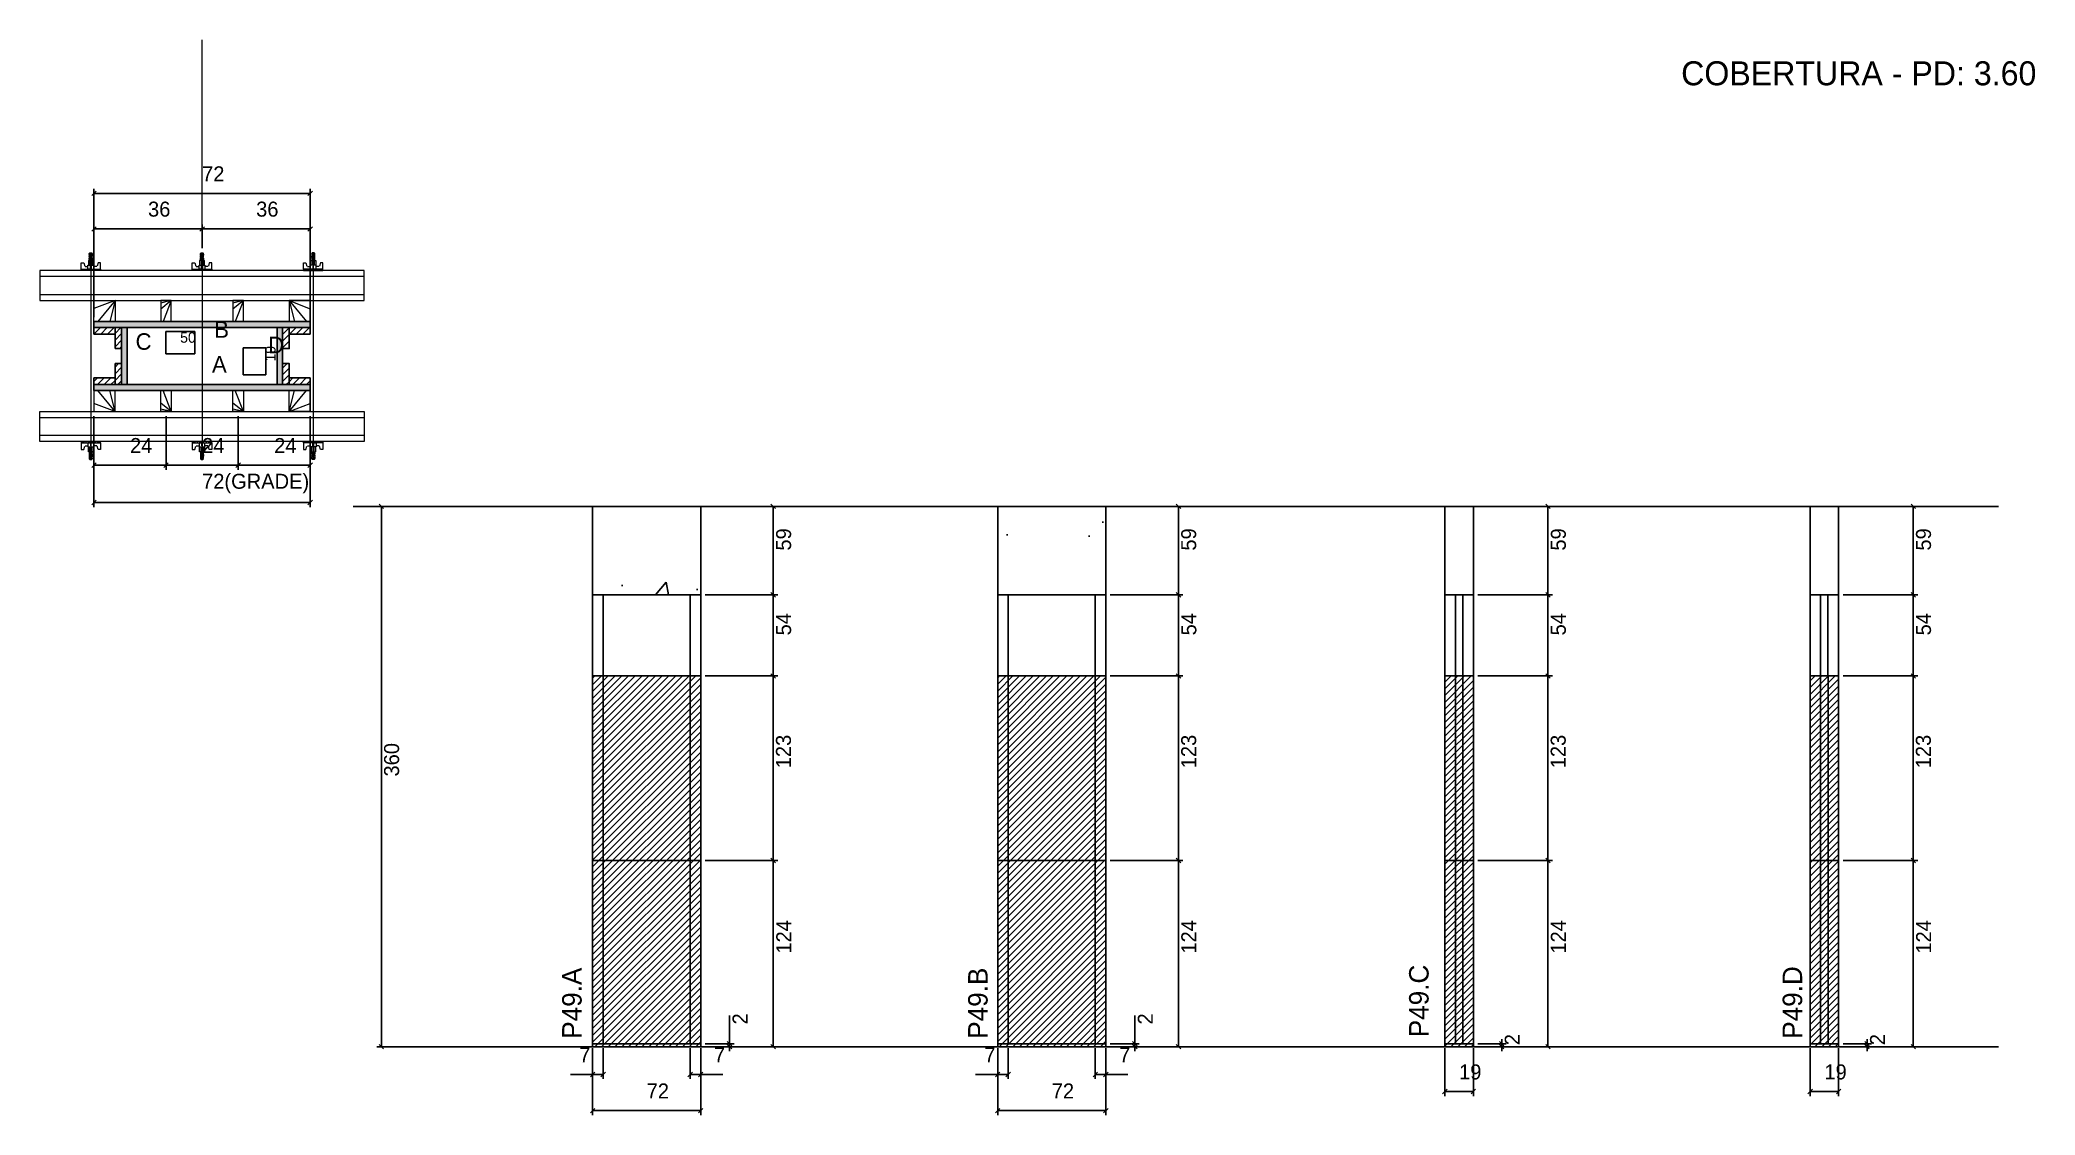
# Model space of a CAD drawing. Header units: metres. Extents: x 4474 to 5803, y 4308 to 5025.
import ezdxf

# ---------------------------------------------------------------- set-up
doc = ezdxf.new("R2010")
doc.units = ezdxf.units.M
for name, color, linetype in [('CHAPA', 7, 'Continuous'), ('COTA', 7, 'Continuous'), ('Hachura', 7, 'Continuous'), ('Madeira', 7, 'Continuous'), ('NIVEL 2° PAV.', 7, 'Continuous'), ('NOMENCLATURA', 7, 'Continuous'), ('Nível', 7, 'Continuous'), ('Painéis', 7, 'Continuous'), ('Perfil Metálico', 7, 'Continuous'), ('SARR_2.2x7', 7, 'Continuous'), ('SARRAFO', 7, 'Continuous'), ('Texto Seção', 7, 'Continuous'), ('TEXTO_GERAL', 7, 'Continuous')]:
    doc.layers.add(name, color=color, linetype=linetype)

msp = doc.modelspace()

# ---------------------------------------------------------------- hatches: boundary and pattern name
at = {"layer": 'COTA'}
h = msp.add_hatch(dxfattribs=at)
h.set_pattern_fill('AR-CONC')
h.paths.add_polyline_path([(4913.8, 4654.8), (4913.8, 4713.8), (4841.8, 4713.8), (4841.8, 4654.8), (4913.8, 4654.8)])
h = msp.add_hatch(dxfattribs=at)
h.set_pattern_fill('AR-CONC')
h.paths.add_polyline_path([(5183.6, 4654.8), (5183.6, 4713.8), (5111.6, 4713.8), (5111.6, 4654.8), (5183.6, 4654.8)])
h = msp.add_hatch(dxfattribs=at)
h.set_pattern_fill('AR-CONC')
h.paths.add_polyline_path([(5428.4, 4654.8), (5428.4, 4713.8), (5409.4, 4713.8), (5409.4, 4654.8), (5428.4, 4654.8), (5428.4, 4654.8)])
h = msp.add_hatch(dxfattribs=at)
h.set_pattern_fill('AR-CONC')
h.paths.add_polyline_path([(5671.7, 4654.8), (5671.7, 4713.8), (5652.7, 4713.8), (5652.7, 4654.8), (5671.7, 4654.8), (5671.7, 4654.8)])
at = {"layer": 'Hachura'}
h = msp.add_hatch(color=7, dxfattribs=at)
h.dxf.hatch_style = 1
h.paths.add_polyline_path([(4509.7, 4832.9), (4509.7, 4836.9), (4653.7, 4836.9), (4653.7, 4832.9), (4509.7, 4832.9)])
h = msp.add_hatch(color=7, dxfattribs=at)
h.dxf.hatch_style = 1
h.paths.add_polyline_path([(4509.7, 4832.9), (4509.7, 4836.9), (4653.7, 4836.9), (4653.7, 4832.9), (4509.7, 4832.9)])
h = msp.add_hatch(dxfattribs=at)
h.set_pattern_fill('ANSI31')
h.paths.add_polyline_path([(4523.7, 4832.9), (4523.7, 4828.5), (4509.7, 4828.5), (4509.7, 4832.9), (4523.7, 4832.9)])
h = msp.add_hatch(dxfattribs=at)
h.set_pattern_fill('ANSI31')
h.paths.add_polyline_path([(4528.1, 4832.9), (4523.7, 4832.9), (4523.7, 4818.9), (4528.1, 4818.9), (4528.1, 4832.9)])
h = msp.add_hatch(color=7, dxfattribs=at)
h.dxf.hatch_style = 1
h.paths.add_polyline_path([(4531.7, 4832.9), (4528.1, 4832.9), (4528.1, 4794.9), (4531.7, 4794.9), (4531.7, 4832.9)])
h = msp.add_hatch(color=7, dxfattribs=at)
h.dxf.hatch_style = 1
h.paths.add_polyline_path([(4531.7, 4832.9), (4528.1, 4832.9), (4528.1, 4794.9), (4531.7, 4794.9), (4531.7, 4832.9)])
h = msp.add_hatch(color=7, dxfattribs=at)
h.dxf.hatch_style = 1
h.paths.add_polyline_path([(4635.3, 4832.9), (4631.7, 4832.9), (4631.7, 4794.9), (4635.3, 4794.9), (4635.3, 4832.9)])
h = msp.add_hatch(color=7, dxfattribs=at)
h.dxf.hatch_style = 1
h.paths.add_polyline_path([(4635.3, 4832.9), (4631.7, 4832.9), (4631.7, 4794.9), (4635.3, 4794.9), (4635.3, 4832.9)])
h = msp.add_hatch(dxfattribs=at)
h.set_pattern_fill('ANSI31')
h.paths.add_polyline_path([(4639.7, 4832.9), (4635.3, 4832.9), (4635.3, 4818.9), (4639.7, 4818.9), (4639.7, 4832.9)])
h = msp.add_hatch(dxfattribs=at)
h.set_pattern_fill('ANSI31')
h.paths.add_polyline_path([(4639.7, 4832.9), (4639.7, 4828.5), (4653.7, 4828.5), (4653.7, 4832.9), (4639.7, 4832.9)])
h = msp.add_hatch(dxfattribs=at)
h.set_pattern_fill('ANSI31')
h.paths.add_polyline_path([(4523.7, 4794.9), (4523.7, 4799.3), (4509.7, 4799.3), (4509.7, 4794.9), (4523.7, 4794.9)])
h = msp.add_hatch(dxfattribs=at)
h.set_pattern_fill('ANSI31')
h.paths.add_polyline_path([(4528.1, 4794.9), (4523.7, 4794.9), (4523.7, 4808.9), (4528.1, 4808.9), (4528.1, 4794.9)])
h = msp.add_hatch(dxfattribs=at)
h.set_pattern_fill('ANSI31')
h.paths.add_polyline_path([(4639.7, 4794.9), (4635.3, 4794.9), (4635.3, 4808.9), (4639.7, 4808.9), (4639.7, 4794.9)])
h = msp.add_hatch(dxfattribs=at)
h.set_pattern_fill('ANSI31')
h.paths.add_polyline_path([(4639.7, 4794.9), (4639.7, 4799.3), (4653.7, 4799.3), (4653.7, 4794.9), (4639.7, 4794.9)])
h = msp.add_hatch(color=7, dxfattribs=at)
h.dxf.hatch_style = 1
h.paths.add_polyline_path([(4509.7, 4794.9), (4509.7, 4790.9), (4653.7, 4790.9), (4653.7, 4794.9), (4509.7, 4794.9)])
h = msp.add_hatch(color=7, dxfattribs=at)
h.dxf.hatch_style = 1
h.paths.add_polyline_path([(4509.7, 4794.9), (4509.7, 4790.9), (4653.7, 4790.9), (4653.7, 4794.9), (4509.7, 4794.9)])
h = msp.add_hatch(dxfattribs=at)
h.set_pattern_fill('ANSI31')
h.paths.add_polyline_path([(4913.8, 4600.8), (4841.8, 4600.8), (4841.8, 4353.8), (4913.8, 4353.8), (4913.8, 4600.8)])
h = msp.add_hatch(dxfattribs=at)
h.set_pattern_fill('ANSI31')
h.paths.add_polyline_path([(5183.6, 4600.8), (5111.6, 4600.8), (5111.6, 4353.8), (5183.6, 4353.8), (5183.6, 4600.8)])
h = msp.add_hatch(dxfattribs=at)
h.set_pattern_fill('ANSI31')
h.paths.add_polyline_path([(5428.4, 4600.8), (5409.4, 4600.8), (5409.4, 4353.8), (5428.4, 4353.8), (5428.4, 4600.8)])
h = msp.add_hatch(dxfattribs=at)
h.set_pattern_fill('ANSI31')
h.paths.add_polyline_path([(5671.7, 4600.8), (5652.7, 4600.8), (5652.7, 4353.8), (5671.7, 4353.8), (5671.7, 4600.8)])

# ---------------------------------------------------------------- linework, layer by layer
at = {"layer": 'CHAPA', "color": 1, "lineweight": 25}
for points in [[(4509.7, 4832.9), (4509.7, 4836.9), (4653.7, 4836.9), (4653.7, 4832.9)], [(4509.7, 4832.9), (4509.7, 4836.9), (4653.7, 4836.9), (4653.7, 4832.9)], [(4531.7, 4832.9), (4528.1, 4832.9), (4528.1, 4794.9), (4531.7, 4794.9)], [(4531.7, 4832.9), (4528.1, 4832.9), (4528.1, 4794.9), (4531.7, 4794.9)], [(4635.3, 4832.9), (4631.7, 4832.9), (4631.7, 4794.9), (4635.3, 4794.9)], [(4635.3, 4832.9), (4631.7, 4832.9), (4631.7, 4794.9), (4635.3, 4794.9)], [(4509.7, 4794.9), (4509.7, 4790.9), (4653.7, 4790.9), (4653.7, 4794.9)], [(4509.7, 4794.9), (4509.7, 4790.9), (4653.7, 4790.9), (4653.7, 4794.9)]]:
    msp.add_lwpolyline(points, close=True, dxfattribs=at)
at = {"layer": 'COTA', "color": 0, "lineweight": 25}
for p, q in [((4511.2, 4923.8), (4508.2, 4920.8)), ((4652.2, 4920.8), (4655.2, 4923.8)), ((4511.2, 4900.1), (4508.2, 4897.1)), ((4583.2, 4900.1), (4580.2, 4897.1)), ((4580.2, 4897.1), (4583.2, 4900.1)), ((4652.2, 4897.1), (4655.2, 4900.1)), ((4511.2, 4742.7), (4508.2, 4739.7)), ((4556.2, 4739.7), (4559.2, 4742.7)), ((4559.2, 4742.7), (4556.2, 4739.7)), ((4604.2, 4739.7), (4607.2, 4742.7)), ((4607.2, 4742.7), (4604.2, 4739.7)), ((4652.2, 4739.7), (4655.2, 4742.7)), ((4511.2, 4717.8), (4508.2, 4714.8)), ((4652.2, 4714.8), (4655.2, 4717.8)), ((4963.6, 4712.3), (4960.6, 4715.3)), ((5233.5, 4712.3), (5230.5, 4715.3)), ((5479.6, 4712.3), (5476.6, 4715.3)), ((5722.9, 4712.3), (5719.9, 4715.3)), ((4960.6, 4656.3), (4963.6, 4653.3)), ((4963.6, 4653.3), (4960.6, 4656.3)), ((5230.5, 4656.3), (5233.5, 4653.3)), ((5233.5, 4653.3), (5230.5, 4656.3)), ((5476.6, 4656.3), (5479.6, 4653.3)), ((5719.9, 4656.3), (5722.9, 4653.3)), ((4963.6, 4599.3), (4960.6, 4602.3)), ((4960.6, 4602.3), (4963.6, 4599.3)), ((5233.5, 4599.3), (5230.5, 4602.3)), ((5230.5, 4602.3), (5233.5, 4599.3)), ((5479.6, 4599.3), (5476.6, 4602.3)), ((5722.9, 4599.3), (5719.9, 4602.3)), ((4963.6, 4476.3), (4960.6, 4479.3)), ((4960.6, 4479.3), (4963.6, 4476.3)), ((5233.5, 4476.3), (5230.5, 4479.3)), ((5230.5, 4479.3), (5233.5, 4476.3)), ((5479.6, 4476.3), (5476.6, 4479.3)), ((5476.6, 4479.3), (5479.6, 4476.3)), ((5722.9, 4476.3), (5719.9, 4479.3)), ((5719.9, 4479.3), (5722.9, 4476.3)), ((4931.5, 4357.3), (4934.5, 4354.3)), ((4934.5, 4352.3), (4931.5, 4355.3)), ((4960.6, 4355.3), (4963.6, 4352.3)), ((5201.4, 4357.3), (5204.4, 4354.3)), ((5204.4, 4352.3), (5201.4, 4355.3)), ((5230.5, 4355.3), (5233.5, 4352.3)), ((5445.8, 4357.3), (5448.8, 4354.3)), ((5448.8, 4352.3), (5445.8, 4355.3)), ((5476.6, 4355.3), (5479.6, 4352.3)), ((5689.1, 4357.3), (5692.1, 4354.3)), ((5692.1, 4352.3), (5689.1, 4355.3)), ((5719.9, 4355.3), (5722.9, 4352.3)), ((4843.3, 4336.8), (4840.3, 4333.8)), ((4847.3, 4333.8), (4850.3, 4336.8)), ((4908.3, 4336.8), (4905.3, 4333.8)), ((4912.3, 4333.8), (4915.3, 4336.8)), ((5113.1, 4336.8), (5110.1, 4333.8)), ((5117.1, 4333.8), (5120.1, 4336.8)), ((5178.1, 4336.8), (5175.1, 4333.8)), ((5182.1, 4333.8), (5185.1, 4336.8)), ((5410.9, 4325.4), (5407.9, 4322.4)), ((5426.9, 4322.4), (5429.9, 4325.4)), ((5654.2, 4325.4), (5651.2, 4322.4)), ((5670.2, 4322.4), (5673.2, 4325.4)), ((4843.3, 4312.7), (4840.3, 4309.7)), ((4912.3, 4309.7), (4915.3, 4312.7)), ((5113.1, 4312.7), (5110.1, 4309.7)), ((5182.1, 4309.7), (5185.1, 4312.7))]:
    msp.add_line(p, q, dxfattribs=at)
at = {"layer": 'COTA', "color": 241, "lineweight": 25}
for p, q in [((4509.7, 4839.9), (4509.7, 4925.3)), ((4653.7, 4922.3), (4509.7, 4922.3)), ((4653.7, 4839.9), (4653.7, 4925.3)), ((4509.7, 4873.9), (4509.7, 4901.6)), ((4509.7, 4898.6), (4581.7, 4898.6)), ((4581.7, 4885.7), (4581.7, 4901.6)), ((4581.7, 4885.7), (4581.7, 4901.6)), ((4653.7, 4898.6), (4581.7, 4898.6)), ((4653.7, 4873.9), (4653.7, 4901.6)), ((4509.7, 4773.9), (4509.7, 4713.3)), ((4509.7, 4773.9), (4509.7, 4738.2)), ((4557.7, 4773.9), (4557.7, 4738.2)), ((4557.7, 4773.9), (4557.7, 4738.2)), ((4605.7, 4773.9), (4605.7, 4738.2)), ((4605.7, 4773.9), (4605.7, 4738.2)), ((4653.7, 4773.9), (4653.7, 4713.3)), ((4653.7, 4773.9), (4653.7, 4738.2)), ((4509.7, 4741.2), (4557.7, 4741.2)), ((4557.7, 4741.2), (4605.7, 4741.2)), ((4605.7, 4741.2), (4653.7, 4741.2)), ((4653.7, 4716.3), (4509.7, 4716.3)), ((4841.8, 4654.8), (4841.8, 4713.8)), ((4913.8, 4713.8), (4841.8, 4713.8)), ((4913.8, 4654.8), (4913.8, 4713.8)), ((5183.6, 4713.8), (5111.6, 4713.8)), ((5111.6, 4654.8), (5111.6, 4713.8)), ((5183.6, 4654.8), (5183.6, 4713.8))]:
    msp.add_line(p, q, dxfattribs=at)
at = {"layer": 'COTA', "color": 180, "lineweight": 25}
for p, q in [((4576.8, 4830.3), (4557.5, 4830.3)), ((4557.5, 4830.3), (4557.5, 4815.3)), ((4576.8, 4815.3), (4576.8, 4830.3)), ((4557.5, 4815.3), (4576.8, 4815.3)), ((4624.1, 4819.3), (4609.1, 4819.3)), ((4609.1, 4819.3), (4609.1, 4801.3)), ((4624.1, 4801.3), (4624.1, 4819.3)), ((4609.1, 4801.3), (4624.1, 4801.3))]:
    msp.add_line(p, q, dxfattribs=at)
at = {"layer": 'COTA', "color": 4, "lineweight": 25}
for p, q in [((4916.8, 4713.8), (4965.1, 4713.8)), ((4962.1, 4654.8), (4962.1, 4713.8)), ((5186.6, 4713.8), (5235, 4713.8)), ((5232, 4654.8), (5232, 4713.8)), ((5431.4, 4713.8), (5481.1, 4713.8)), ((5478.1, 4654.8), (5478.1, 4713.8)), ((5674.7, 4713.8), (5724.4, 4713.8)), ((5721.4, 4654.8), (5721.4, 4713.8)), ((4916.8, 4654.8), (4965.1, 4654.8)), ((4916.8, 4654.8), (4965.1, 4654.8)), ((4962.1, 4600.8), (4962.1, 4654.8)), ((5186.6, 4654.8), (5235, 4654.8)), ((5186.6, 4654.8), (5235, 4654.8)), ((5232, 4600.8), (5232, 4654.8)), ((5431.4, 4654.8), (5481.1, 4654.8)), ((5674.7, 4654.8), (5724.4, 4654.8)), ((4916.8, 4600.8), (4965.1, 4600.8)), ((4916.8, 4600.8), (4965.1, 4600.8)), ((4962.1, 4477.8), (4962.1, 4600.8)), ((5186.6, 4600.8), (5235, 4600.8)), ((5186.6, 4600.8), (5235, 4600.8)), ((5232, 4477.8), (5232, 4600.8)), ((5431.4, 4600.8), (5481.1, 4600.8)), ((5478.1, 4477.8), (5478.1, 4600.8)), ((5674.7, 4600.8), (5724.4, 4600.8)), ((5721.4, 4477.8), (5721.4, 4600.8)), ((4916.8, 4477.8), (4965.1, 4477.8)), ((4954.6, 4477.8), (4965.1, 4477.8)), ((4962.1, 4353.8), (4962.1, 4477.8)), ((5186.6, 4477.8), (5235, 4477.8)), ((5224.5, 4477.8), (5235, 4477.8)), ((5232, 4353.8), (5232, 4477.8)), ((5431.4, 4477.8), (5481.1, 4477.8)), ((5431.4, 4477.8), (5481.1, 4477.8)), ((5478.1, 4353.8), (5478.1, 4477.8)), ((5674.7, 4477.8), (5724.4, 4477.8)), ((5674.7, 4477.8), (5724.4, 4477.8)), ((5721.4, 4353.8), (5721.4, 4477.8)), ((4933, 4355.8), (4933, 4374.6)), ((5202.9, 4355.8), (5202.9, 4374.6)), ((5447.3, 4355.8), (5447.3, 4358.8)), ((5690.6, 4355.8), (5690.6, 4358.8)), ((4841.8, 4352.8), (4841.8, 4308.2)), ((4841.8, 4350.8), (4841.8, 4332.3)), ((4848.8, 4352.8), (4848.8, 4332.3)), ((4906.8, 4352.8), (4906.8, 4332.3)), ((4913.8, 4352.8), (4913.8, 4308.2)), ((4913.8, 4350.8), (4913.8, 4332.3)), ((4916.8, 4355.8), (4936, 4355.8)), ((4916.8, 4353.8), (4936, 4353.8)), ((4916.8, 4353.8), (4965.1, 4353.8)), ((4933, 4353.8), (4933, 4355.8)), ((4933, 4353.8), (4933, 4350.8)), ((5111.6, 4352.8), (5111.6, 4308.2)), ((5111.6, 4350.8), (5111.6, 4332.3)), ((5118.6, 4352.8), (5118.6, 4332.3)), ((5176.6, 4352.8), (5176.6, 4332.3)), ((5183.6, 4352.8), (5183.6, 4308.2)), ((5183.6, 4350.8), (5183.6, 4332.3)), ((5186.6, 4355.8), (5205.9, 4355.8)), ((5186.6, 4353.8), (5205.9, 4353.8)), ((5186.6, 4353.8), (5235, 4353.8)), ((5202.9, 4353.8), (5202.9, 4355.8)), ((5202.9, 4353.8), (5202.9, 4350.8)), ((5409.4, 4352.8), (5409.4, 4320.9)), ((5428.4, 4352.8), (5428.4, 4320.9)), ((5431.4, 4355.8), (5450.3, 4355.8)), ((5431.4, 4353.8), (5450.3, 4353.8)), ((5431.4, 4353.8), (5481.1, 4353.8)), ((5447.3, 4353.8), (5447.3, 4355.8)), ((5447.3, 4353.8), (5447.3, 4350.8)), ((5652.7, 4352.8), (5652.7, 4320.9)), ((5671.7, 4352.8), (5671.7, 4320.9)), ((5674.7, 4355.8), (5693.6, 4355.8)), ((5674.7, 4353.8), (5693.6, 4353.8)), ((5674.7, 4353.8), (5724.4, 4353.8)), ((5690.6, 4353.8), (5690.6, 4355.8)), ((5690.6, 4353.8), (5690.6, 4350.8)), ((4841.8, 4335.3), (4827.1, 4335.3)), ((4848.8, 4335.3), (4841.8, 4335.3)), ((4906.8, 4335.3), (4913.8, 4335.3)), ((4913.8, 4335.3), (4928.5, 4335.3)), ((5111.6, 4335.3), (5096.9, 4335.3)), ((5118.6, 4335.3), (5111.6, 4335.3)), ((5176.6, 4335.3), (5183.6, 4335.3)), ((5183.6, 4335.3), (5198.3, 4335.3)), ((5409.4, 4323.9), (5428.4, 4323.9)), ((5652.7, 4323.9), (5671.7, 4323.9)), ((4913.8, 4311.2), (4841.8, 4311.2)), ((5183.6, 4311.2), (5111.6, 4311.2))]:
    msp.add_line(p, q, dxfattribs=at)
at = {"layer": 'COTA', "color": 241, "lineweight": 25}
for points in [[(5428.4, 4654.8), (5428.4, 4713.8), (5409.4, 4713.8), (5409.4, 4654.8)], [(5671.7, 4654.8), (5671.7, 4713.8), (5652.7, 4713.8), (5652.7, 4654.8)]]:
    msp.add_lwpolyline(points, dxfattribs=at)
at = {"layer": 'Hachura', "color": 0, "lineweight": 9}
for p, q in [((4509.4, 4877.6), (4506, 4877.6)), ((4506, 4877.6), (4506, 4874.4)), ((4509.4, 4877.5), (4506, 4877.5)), ((4508.7, 4880.6), (4506.5, 4881.7)), ((4508.7, 4879.5), (4506.5, 4880.5)), ((4508.7, 4878.3), (4506.5, 4879.4)), ((4507.8, 4877.6), (4506.5, 4878.2)), ((4506.6, 4882.3), (4507, 4882.7)), ((4506.6, 4882), (4506.6, 4882.3)), ((4508.6, 4882.3), (4506.6, 4882.3)), ((4506.6, 4882), (4508.6, 4881.1)), ((4506.6, 4882), (4508.6, 4881.1)), ((4506.6, 4881.9), (4508.7, 4880.8)), ((4506.6, 4880.9), (4506.6, 4881.5)), ((4508.6, 4880.5), (4506.6, 4881.5)), ((4506.6, 4880.9), (4508.6, 4879.9)), ((4506.6, 4880.8), (4508.7, 4879.7)), ((4506.6, 4879.7), (4506.6, 4880.3)), ((4508.6, 4879.4), (4506.6, 4880.3)), ((4506.6, 4880.1), (4506.6, 4880.3)), ((4506.6, 4879.7), (4508.6, 4878.7)), ((4506.6, 4879.6), (4508.7, 4878.5)), ((4506.6, 4878.5), (4506.6, 4879.2)), ((4508.6, 4878.2), (4506.6, 4879.2)), ((4506.6, 4878.5), (4508.6, 4877.6)), ((4507.6, 4877.6), (4506.6, 4878)), ((4506.6, 4877.6), (4506.6, 4878)), ((4507, 4882.7), (4508.3, 4882.7)), ((4507, 4877.6), (4507, 4874.4)), ((4508.6, 4881.7), (4507.3, 4882.3)), ((4508.7, 4881.8), (4507.6, 4882.3)), ((4508.1, 4882.3), (4508.7, 4882)), ((4508.6, 4882.3), (4508.3, 4882.7)), ((4508.3, 4882.3), (4508.6, 4882.2)), ((4508.6, 4881.7), (4508.6, 4881.1)), ((4508.6, 4879.9), (4508.6, 4880.5)), ((4508.6, 4879.2), (4508.6, 4879.4)), ((4508.6, 4879.2), (4508.6, 4878.7)), ((4508.6, 4878.2), (4508.6, 4877.6)), ((4508.6, 4877.6), (4508.6, 4874.4)), ((4509.4, 4874.4), (4509.4, 4877.6)), ((4583.4, 4877.6), (4580, 4877.6)), ((4580, 4877.6), (4580, 4874.4)), ((4583.4, 4877.5), (4580, 4877.5)), ((4582.7, 4880.6), (4580.5, 4881.7)), ((4582.7, 4879.5), (4580.5, 4880.5)), ((4582.7, 4878.3), (4580.5, 4879.4)), ((4581.8, 4877.6), (4580.5, 4878.2)), ((4580.6, 4882.3), (4581, 4882.7)), ((4580.6, 4882), (4580.6, 4882.3)), ((4582.6, 4882.3), (4580.6, 4882.3)), ((4580.6, 4882), (4582.6, 4881.1)), ((4580.6, 4882), (4582.6, 4881.1)), ((4580.6, 4881.9), (4582.7, 4880.8)), ((4580.6, 4880.9), (4580.6, 4881.5)), ((4582.6, 4880.5), (4580.6, 4881.5)), ((4580.6, 4880.9), (4582.6, 4879.9)), ((4580.6, 4880.8), (4582.7, 4879.7)), ((4580.6, 4879.7), (4580.6, 4880.3)), ((4582.6, 4879.4), (4580.6, 4880.3)), ((4580.6, 4880.1), (4580.6, 4880.3)), ((4580.6, 4879.7), (4582.6, 4878.7)), ((4580.6, 4879.6), (4582.7, 4878.5)), ((4580.6, 4878.5), (4580.6, 4879.2)), ((4582.6, 4878.2), (4580.6, 4879.2)), ((4580.6, 4878.5), (4582.6, 4877.6)), ((4581.6, 4877.6), (4580.6, 4878)), ((4580.6, 4877.6), (4580.6, 4878)), ((4581, 4882.7), (4582.3, 4882.7)), ((4581, 4877.6), (4581, 4874.4)), ((4582.6, 4881.7), (4581.3, 4882.3)), ((4582.7, 4881.8), (4581.6, 4882.3)), ((4582.1, 4882.3), (4582.7, 4882)), ((4582.6, 4882.3), (4582.3, 4882.7)), ((4582.3, 4882.3), (4582.6, 4882.2)), ((4582.6, 4881.7), (4582.6, 4881.1)), ((4582.6, 4879.9), (4582.6, 4880.5)), ((4582.6, 4879.2), (4582.6, 4879.4)), ((4582.6, 4879.2), (4582.6, 4878.7)), ((4582.6, 4878.2), (4582.6, 4877.6)), ((4582.6, 4877.6), (4582.6, 4874.4)), ((4583.4, 4874.4), (4583.4, 4877.6)), ((4654, 4877.6), (4657.4, 4877.6)), ((4654, 4874.4), (4654, 4877.6)), ((4654, 4877.5), (4657.4, 4877.5)), ((4655.3, 4882.3), (4654.6, 4882)), ((4656.8, 4881.9), (4654.6, 4880.8)), ((4656.8, 4880.8), (4654.6, 4879.7)), ((4656.8, 4879.6), (4654.6, 4878.5)), ((4654.7, 4881.8), (4655.8, 4882.3)), ((4654.7, 4880.6), (4656.8, 4881.7)), ((4654.7, 4879.5), (4656.8, 4880.5)), ((4654.7, 4878.3), (4656.8, 4879.4)), ((4654.8, 4882.3), (4655.1, 4882.7)), ((4655, 4882.3), (4654.8, 4882.2)), ((4654.8, 4881.7), (4656.1, 4882.3)), ((4654.8, 4882.3), (4656.7, 4882.3)), ((4656.7, 4882), (4654.8, 4881.1)), ((4656.7, 4882), (4654.8, 4881.1)), ((4654.8, 4881.7), (4654.8, 4881.1)), ((4654.8, 4880.5), (4656.7, 4881.5)), ((4656.7, 4880.9), (4654.8, 4879.9)), ((4654.8, 4879.9), (4654.8, 4880.5)), ((4654.8, 4879.4), (4656.7, 4880.3)), ((4656.7, 4879.7), (4654.8, 4878.7)), ((4654.8, 4879.2), (4654.8, 4879.4)), ((4654.8, 4879.2), (4654.8, 4878.7)), ((4654.8, 4878.2), (4656.7, 4879.2)), ((4656.7, 4878.5), (4654.8, 4877.6)), ((4654.8, 4878.2), (4654.8, 4877.6)), ((4654.8, 4877.6), (4654.8, 4874.4)), ((4656.4, 4882.7), (4655.1, 4882.7)), ((4655.6, 4877.6), (4656.8, 4878.2)), ((4655.8, 4877.6), (4656.7, 4878)), ((4656.3, 4877.6), (4656.3, 4874.4)), ((4656.7, 4882.3), (4656.4, 4882.7)), ((4656.7, 4882), (4656.7, 4882.3)), ((4656.7, 4880.9), (4656.7, 4881.5)), ((4656.7, 4879.7), (4656.7, 4880.3)), ((4656.7, 4880.1), (4656.7, 4880.3)), ((4656.7, 4878.5), (4656.7, 4879.2)), ((4656.7, 4877.6), (4656.7, 4878)), ((4657.4, 4877.6), (4657.4, 4874.4)), ((4501.2, 4870.9), (4501.2, 4876)), ((4501.2, 4876), (4502.9, 4876)), ((4501.2, 4871.8), (4514.1, 4871.8)), ((4501.2, 4871.8), (4506.4, 4871.8)), ((4514.1, 4870.9), (4501.2, 4870.9)), ((4501.4, 4871.8), (4501.4, 4870.9)), ((4501.6, 4871.8), (4501.6, 4870.9)), ((4501.9, 4871.8), (4501.9, 4870.9)), ((4502.4, 4871.8), (4502.4, 4870.9)), ((4502.9, 4876), (4503.5, 4873.8)), ((4503.2, 4871.8), (4503.2, 4870.9)), ((4503.8, 4873.6), (4505.7, 4873.6)), ((4504.6, 4871.8), (4504.6, 4870.9)), ((4513.2, 4870.9), (4505.4, 4870.9)), ((4505.7, 4874.4), (4509.6, 4874.4)), ((4505.7, 4871.8), (4505.7, 4874.4)), ((4507.7, 4871.8), (4505.7, 4871.8)), ((4506.4, 4871.8), (4507, 4871.8)), ((4506.7, 4871.5), (4506.7, 4871.7)), ((4506.7, 4871), (4506.7, 4871.5)), ((4507.4, 4871.8), (4507.4, 4873.8)), ((4507.7, 4871.8), (4507.7, 4870.9)), ((4507.9, 4873.8), (4507.9, 4871.8)), ((4508.7, 4871.6), (4508.7, 4871.2)), ((4509.6, 4874.4), (4509.4, 4874.4)), ((4509.6, 4874.4), (4509.4, 4874.4)), ((4509.6, 4874.4), (4509.6, 4871.8)), ((4511.6, 4873.6), (4509.6, 4873.6)), ((4510.7, 4871.8), (4510.7, 4870.9)), ((4512.5, 4876), (4511.9, 4873.8)), ((4512.1, 4871.8), (4512.1, 4870.9)), ((4514.1, 4876), (4512.5, 4876)), ((4513, 4871.8), (4513, 4870.9)), ((4513.4, 4871.8), (4513.4, 4870.9)), ((4513.8, 4871.8), (4513.8, 4870.9)), ((4514, 4871.8), (4514, 4870.9)), ((4514.1, 4871.8), (4514.1, 4876)), ((4514.1, 4871.8), (4514.1, 4870.9)), ((4575.2, 4870.9), (4575.2, 4876)), ((4575.2, 4876), (4576.9, 4876)), ((4575.2, 4871.8), (4588.1, 4871.8)), ((4575.2, 4871.8), (4580.4, 4871.8)), ((4588.1, 4870.9), (4575.2, 4870.9)), ((4575.4, 4871.8), (4575.4, 4870.9)), ((4575.6, 4871.8), (4575.6, 4870.9)), ((4575.9, 4871.8), (4575.9, 4870.9)), ((4576.4, 4871.8), (4576.4, 4870.9)), ((4576.9, 4876), (4577.5, 4873.8)), ((4577.2, 4871.8), (4577.2, 4870.9)), ((4577.8, 4873.6), (4579.7, 4873.6)), ((4578.6, 4871.8), (4578.6, 4870.9)), ((4587.2, 4870.9), (4579.4, 4870.9)), ((4579.7, 4874.4), (4583.6, 4874.4)), ((4579.7, 4871.8), (4579.7, 4874.4)), ((4581.7, 4871.8), (4579.7, 4871.8)), ((4580.4, 4871.8), (4581, 4871.8)), ((4580.7, 4871.5), (4580.7, 4871.7)), ((4580.7, 4871), (4580.7, 4871.5)), ((4581.4, 4871.8), (4581.4, 4873.8)), ((4581.7, 4871.8), (4581.7, 4870.9)), ((4581.9, 4873.8), (4581.9, 4871.8)), ((4582.7, 4871.6), (4582.7, 4871.2)), ((4583.6, 4874.4), (4583.4, 4874.4)), ((4583.6, 4874.4), (4583.4, 4874.4)), ((4583.6, 4874.4), (4583.6, 4871.8)), ((4585.6, 4873.6), (4583.6, 4873.6)), ((4584.7, 4871.8), (4584.7, 4870.9)), ((4586.5, 4876), (4585.9, 4873.8)), ((4586.1, 4871.8), (4586.1, 4870.9)), ((4588.1, 4876), (4586.5, 4876)), ((4587, 4871.8), (4587, 4870.9)), ((4587.4, 4871.8), (4587.4, 4870.9)), ((4587.8, 4871.8), (4587.8, 4870.9)), ((4588, 4871.8), (4588, 4870.9)), ((4588.1, 4871.8), (4588.1, 4876)), ((4588.1, 4871.8), (4588.1, 4870.9)), ((4649.2, 4871.8), (4649.2, 4876)), ((4649.2, 4876), (4650.9, 4876)), ((4662.1, 4871.8), (4649.2, 4871.8)), ((4649.2, 4871.8), (4649.2, 4870.9)), ((4649.2, 4870.9), (4662.1, 4870.9)), ((4649.4, 4871.8), (4649.4, 4870.9)), ((4649.6, 4871.8), (4649.6, 4870.9)), ((4649.9, 4871.8), (4649.9, 4870.9)), ((4650.2, 4870.9), (4658, 4870.9)), ((4650.4, 4871.8), (4650.4, 4870.9)), ((4650.9, 4876), (4651.5, 4873.8)), ((4651.2, 4871.8), (4651.2, 4870.9)), ((4651.8, 4873.6), (4653.8, 4873.6)), ((4652.7, 4871.8), (4652.7, 4870.9)), ((4657.6, 4874.4), (4653.7, 4874.4)), ((4653.7, 4874.4), (4653.7, 4871.8)), ((4653.7, 4874.4), (4654, 4874.4)), ((4653.7, 4874.4), (4654, 4874.4)), ((4654.7, 4871.6), (4654.7, 4871.2)), ((4655.5, 4873.8), (4655.5, 4871.8)), ((4655.7, 4871.8), (4657.6, 4871.8)), ((4655.7, 4871.8), (4655.7, 4870.9)), ((4656, 4871.8), (4656, 4873.8)), ((4657, 4871.8), (4656.3, 4871.8)), ((4656.6, 4871.5), (4656.6, 4871.7)), ((4656.6, 4871), (4656.6, 4871.5)), ((4662.1, 4871.8), (4657, 4871.8)), ((4657.6, 4871.8), (4657.6, 4874.4)), ((4659.6, 4873.6), (4657.6, 4873.6)), ((4658.7, 4871.8), (4658.7, 4870.9)), ((4660.5, 4876), (4659.9, 4873.8)), ((4660.1, 4871.8), (4660.1, 4870.9)), ((4662.1, 4876), (4660.5, 4876)), ((4661, 4871.8), (4661, 4870.9)), ((4661.4, 4871.8), (4661.4, 4870.9)), ((4661.8, 4871.8), (4661.8, 4870.9)), ((4662, 4871.8), (4662, 4870.9)), ((4662.1, 4870.9), (4662.1, 4876)), ((4514.1, 4756.9), (4501.2, 4756.9)), ((4501.2, 4756.9), (4501.2, 4751.7)), ((4501.2, 4756), (4514.1, 4756)), ((4501.2, 4756), (4506.4, 4756)), ((4501.2, 4751.7), (4502.9, 4751.7)), ((4501.4, 4755.9), (4501.4, 4756.9)), ((4501.6, 4755.9), (4501.6, 4756.9)), ((4501.9, 4755.9), (4501.9, 4756.9)), ((4502.4, 4755.9), (4502.4, 4756.9)), ((4502.9, 4751.7), (4503.5, 4753.9)), ((4503.2, 4755.9), (4503.2, 4756.9)), ((4503.8, 4754.2), (4505.7, 4754.2)), ((4504.6, 4755.9), (4504.6, 4756.9)), ((4513.2, 4756.9), (4505.4, 4756.9)), ((4507.7, 4756), (4505.7, 4756)), ((4505.7, 4756), (4505.7, 4753.4)), ((4505.7, 4753.4), (4509.6, 4753.4)), ((4506, 4750.2), (4506, 4753.4)), ((4509.4, 4750.2), (4506, 4750.2)), ((4509.4, 4750.2), (4506, 4750.2)), ((4506.4, 4756), (4507, 4756)), ((4507.8, 4750.2), (4506.5, 4749.5)), ((4508.7, 4749.4), (4506.5, 4748.4)), ((4508.7, 4748.3), (4506.5, 4747.2)), ((4508.7, 4747.1), (4506.5, 4746)), ((4506.6, 4749.2), (4508.6, 4750.2)), ((4507.6, 4750.2), (4506.6, 4749.7)), ((4506.6, 4750.2), (4506.6, 4749.7)), ((4508.6, 4749.5), (4506.6, 4748.5)), ((4506.6, 4749.2), (4506.6, 4748.5)), ((4506.6, 4748.1), (4508.7, 4749.2)), ((4506.6, 4748), (4508.6, 4749)), ((4508.6, 4748.4), (4506.6, 4747.4)), ((4506.6, 4748), (4506.6, 4747.4)), ((4506.6, 4747), (4508.7, 4748)), ((4506.6, 4746.9), (4508.6, 4747.8)), ((4506.6, 4747.6), (4506.6, 4747.4)), ((4508.6, 4747.2), (4506.6, 4746.2)), ((4506.6, 4746.9), (4506.6, 4746.2)), ((4506.6, 4745.8), (4508.7, 4746.9)), ((4506.6, 4745.7), (4508.6, 4746.7)), ((4506.6, 4745.7), (4508.6, 4746.7)), ((4506.6, 4745.7), (4506.6, 4745.4)), ((4506.6, 4745.4), (4507, 4745.1)), ((4508.6, 4745.4), (4506.6, 4745.4)), ((4506.7, 4756.7), (4506.7, 4756.3)), ((4506.7, 4756.3), (4506.7, 4756.1)), ((4507, 4750.2), (4507, 4753.4)), ((4507, 4745.1), (4508.3, 4745.1)), ((4508.6, 4746), (4507.3, 4745.4)), ((4507.4, 4756), (4507.4, 4754)), ((4508.7, 4746), (4507.6, 4745.4)), ((4507.7, 4756), (4507.7, 4756.9)), ((4507.9, 4754), (4507.9, 4756)), ((4508.1, 4745.4), (4508.7, 4745.7)), ((4508.3, 4745.4), (4508.6, 4745.5)), ((4508.6, 4745.4), (4508.3, 4745.1)), ((4508.6, 4750.2), (4508.6, 4753.4)), ((4508.6, 4749.5), (4508.6, 4750.2)), ((4508.6, 4748.6), (4508.6, 4749)), ((4508.6, 4748.6), (4508.6, 4748.4)), ((4508.6, 4747.8), (4508.6, 4747.2)), ((4508.6, 4746), (4508.6, 4746.7)), ((4508.7, 4756.1), (4508.7, 4756.5)), ((4509.4, 4753.4), (4509.4, 4750.2)), ((4509.6, 4753.4), (4509.4, 4753.4)), ((4509.6, 4753.4), (4509.4, 4753.4)), ((4509.6, 4753.4), (4509.6, 4756)), ((4511.6, 4754.2), (4509.6, 4754.2)), ((4510.7, 4755.9), (4510.7, 4756.9)), ((4512.5, 4751.7), (4511.9, 4753.9)), ((4512.1, 4755.9), (4512.1, 4756.9)), ((4514.1, 4751.7), (4512.5, 4751.7)), ((4513, 4755.9), (4513, 4756.9)), ((4513.4, 4755.9), (4513.4, 4756.9)), ((4513.8, 4755.9), (4513.8, 4756.9)), ((4514, 4755.9), (4514, 4756.9)), ((4514.1, 4756), (4514.1, 4756.9)), ((4514.1, 4756), (4514.1, 4751.7)), ((4588.1, 4756.9), (4575.2, 4756.9)), ((4575.2, 4756.9), (4575.2, 4751.7)), ((4575.2, 4756), (4588.1, 4756)), ((4575.2, 4756), (4580.4, 4756)), ((4575.2, 4751.7), (4576.9, 4751.7)), ((4575.4, 4755.9), (4575.4, 4756.9)), ((4575.6, 4755.9), (4575.6, 4756.9)), ((4575.9, 4755.9), (4575.9, 4756.9)), ((4576.4, 4755.9), (4576.4, 4756.9)), ((4576.9, 4751.7), (4577.5, 4753.9)), ((4577.2, 4755.9), (4577.2, 4756.9)), ((4577.8, 4754.2), (4579.7, 4754.2)), ((4578.6, 4755.9), (4578.6, 4756.9)), ((4587.2, 4756.9), (4579.4, 4756.9)), ((4581.7, 4756), (4579.7, 4756)), ((4579.7, 4756), (4579.7, 4753.4)), ((4579.7, 4753.4), (4583.6, 4753.4)), ((4580, 4750.2), (4580, 4753.4)), ((4583.4, 4750.2), (4580, 4750.2)), ((4583.4, 4750.2), (4580, 4750.2)), ((4580.4, 4756), (4581, 4756)), ((4581.8, 4750.2), (4580.5, 4749.5)), ((4582.7, 4749.4), (4580.5, 4748.4)), ((4582.7, 4748.3), (4580.5, 4747.2)), ((4582.7, 4747.1), (4580.5, 4746)), ((4580.6, 4749.2), (4582.6, 4750.2)), ((4581.6, 4750.2), (4580.6, 4749.7)), ((4580.6, 4750.2), (4580.6, 4749.7)), ((4582.6, 4749.5), (4580.6, 4748.5)), ((4580.6, 4749.2), (4580.6, 4748.5)), ((4580.6, 4748.1), (4582.7, 4749.2)), ((4580.6, 4748), (4582.6, 4749)), ((4582.6, 4748.4), (4580.6, 4747.4)), ((4580.6, 4748), (4580.6, 4747.4)), ((4580.6, 4747), (4582.7, 4748)), ((4580.6, 4746.9), (4582.6, 4747.8)), ((4580.6, 4747.6), (4580.6, 4747.4)), ((4582.6, 4747.2), (4580.6, 4746.2)), ((4580.6, 4746.9), (4580.6, 4746.2)), ((4580.6, 4745.8), (4582.7, 4746.9)), ((4580.6, 4745.7), (4582.6, 4746.7)), ((4580.6, 4745.7), (4582.6, 4746.7)), ((4580.6, 4745.7), (4580.6, 4745.4)), ((4580.6, 4745.4), (4581, 4745.1)), ((4582.6, 4745.4), (4580.6, 4745.4)), ((4580.7, 4756.7), (4580.7, 4756.3)), ((4580.7, 4756.3), (4580.7, 4756.1)), ((4581, 4750.2), (4581, 4753.4)), ((4581, 4745.1), (4582.3, 4745.1)), ((4582.6, 4746), (4581.3, 4745.4)), ((4581.4, 4756), (4581.4, 4754)), ((4582.7, 4746), (4581.6, 4745.4)), ((4581.7, 4756), (4581.7, 4756.9)), ((4581.9, 4754), (4581.9, 4756)), ((4582.1, 4745.4), (4582.7, 4745.7)), ((4582.3, 4745.4), (4582.6, 4745.5)), ((4582.6, 4745.4), (4582.3, 4745.1)), ((4582.6, 4750.2), (4582.6, 4753.4)), ((4582.6, 4749.5), (4582.6, 4750.2)), ((4582.6, 4748.6), (4582.6, 4749)), ((4582.6, 4748.6), (4582.6, 4748.4)), ((4582.6, 4747.8), (4582.6, 4747.2)), ((4582.6, 4746), (4582.6, 4746.7)), ((4582.7, 4756.1), (4582.7, 4756.5)), ((4583.4, 4753.4), (4583.4, 4750.2)), ((4583.6, 4753.4), (4583.4, 4753.4)), ((4583.6, 4753.4), (4583.4, 4753.4)), ((4583.6, 4753.4), (4583.6, 4756)), ((4585.6, 4754.2), (4583.6, 4754.2)), ((4584.7, 4755.9), (4584.7, 4756.9)), ((4586.5, 4751.7), (4585.9, 4753.9)), ((4586.1, 4755.9), (4586.1, 4756.9)), ((4588.1, 4751.7), (4586.5, 4751.7)), ((4587, 4755.9), (4587, 4756.9)), ((4587.4, 4755.9), (4587.4, 4756.9)), ((4587.8, 4755.9), (4587.8, 4756.9)), ((4588, 4755.9), (4588, 4756.9)), ((4588.1, 4756), (4588.1, 4756.9)), ((4588.1, 4756), (4588.1, 4751.7)), ((4649.2, 4756.9), (4662.1, 4756.9)), ((4649.2, 4756), (4649.2, 4756.9)), ((4662.1, 4756), (4649.2, 4756)), ((4649.2, 4756), (4649.2, 4751.7)), ((4649.2, 4751.7), (4650.9, 4751.7)), ((4649.4, 4755.9), (4649.4, 4756.9)), ((4649.6, 4755.9), (4649.6, 4756.9)), ((4649.9, 4755.9), (4649.9, 4756.9)), ((4650.2, 4756.9), (4658, 4756.9)), ((4650.4, 4755.9), (4650.4, 4756.9)), ((4650.9, 4751.7), (4651.5, 4753.9)), ((4651.2, 4755.9), (4651.2, 4756.9)), ((4651.8, 4754.2), (4653.8, 4754.2)), ((4652.7, 4755.9), (4652.7, 4756.9)), ((4653.7, 4753.4), (4653.7, 4756)), ((4657.6, 4753.4), (4653.7, 4753.4)), ((4653.7, 4753.4), (4654, 4753.4)), ((4653.7, 4753.4), (4654, 4753.4)), ((4654, 4753.4), (4654, 4750.2)), ((4654, 4750.2), (4657.4, 4750.2)), ((4654, 4750.2), (4657.4, 4750.2)), ((4656.8, 4748.1), (4654.6, 4749.2)), ((4656.8, 4747), (4654.6, 4748)), ((4656.8, 4745.8), (4654.6, 4746.9)), ((4655.3, 4745.4), (4654.6, 4745.7)), ((4654.7, 4756.1), (4654.7, 4756.5)), ((4654.7, 4749.4), (4656.8, 4748.4)), ((4654.7, 4748.3), (4656.8, 4747.2)), ((4654.7, 4747.1), (4656.8, 4746)), ((4654.7, 4746), (4655.8, 4745.4)), ((4654.8, 4750.2), (4654.8, 4753.4)), ((4654.8, 4749.5), (4654.8, 4750.2)), ((4656.7, 4749.2), (4654.8, 4750.2)), ((4654.8, 4749.5), (4656.7, 4748.5)), ((4654.8, 4748.6), (4654.8, 4749)), ((4656.7, 4748), (4654.8, 4749)), ((4654.8, 4748.6), (4654.8, 4748.4)), ((4654.8, 4748.4), (4656.7, 4747.4)), ((4654.8, 4747.8), (4654.8, 4747.2)), ((4656.7, 4746.9), (4654.8, 4747.8)), ((4654.8, 4747.2), (4656.7, 4746.2)), ((4656.7, 4745.7), (4654.8, 4746.7)), ((4654.8, 4746), (4654.8, 4746.7)), ((4656.7, 4745.7), (4654.8, 4746.7)), ((4654.8, 4746), (4656.1, 4745.4)), ((4655, 4745.4), (4654.8, 4745.5)), ((4654.8, 4745.4), (4655.1, 4745.1)), ((4654.8, 4745.4), (4656.7, 4745.4)), ((4656.4, 4745.1), (4655.1, 4745.1)), ((4655.5, 4754), (4655.5, 4756)), ((4655.6, 4750.2), (4656.8, 4749.5)), ((4655.7, 4756), (4655.7, 4756.9)), ((4655.7, 4756), (4657.6, 4756)), ((4655.8, 4750.2), (4656.7, 4749.7)), ((4656, 4756), (4656, 4754)), ((4657, 4756), (4656.3, 4756)), ((4656.3, 4750.2), (4656.3, 4753.4)), ((4656.7, 4745.4), (4656.4, 4745.1)), ((4656.6, 4756.7), (4656.6, 4756.3)), ((4656.6, 4756.3), (4656.6, 4756.1)), ((4656.7, 4750.2), (4656.7, 4749.7)), ((4656.7, 4749.2), (4656.7, 4748.5)), ((4656.7, 4748), (4656.7, 4747.4)), ((4656.7, 4747.6), (4656.7, 4747.4)), ((4656.7, 4746.9), (4656.7, 4746.2)), ((4656.7, 4745.7), (4656.7, 4745.4)), ((4662.1, 4756), (4657, 4756)), ((4657.4, 4750.2), (4657.4, 4753.4)), ((4657.6, 4756), (4657.6, 4753.4)), ((4659.6, 4754.2), (4657.6, 4754.2)), ((4658.7, 4755.9), (4658.7, 4756.9)), ((4660.5, 4751.7), (4659.9, 4753.9)), ((4660.1, 4755.9), (4660.1, 4756.9)), ((4662.1, 4751.7), (4660.5, 4751.7)), ((4661, 4755.9), (4661, 4756.9)), ((4661.4, 4755.9), (4661.4, 4756.9)), ((4661.8, 4755.9), (4661.8, 4756.9)), ((4662, 4755.9), (4662, 4756.9)), ((4662.1, 4756.9), (4662.1, 4751.7))]:
    msp.add_line(p, q, dxfattribs=at)
at = {"layer": 'Hachura', "color": 251, "lineweight": 9}
for p, q in [((4507.7, 4881.7), (4507.7, 4749.9)), ((4581.7, 4881.7), (4581.7, 4749.9)), ((4655.7, 4881.7), (4655.7, 4749.9))]:
    msp.add_line(p, q, dxfattribs=at)
at = {"layer": 'Madeira', "color": 126, "lineweight": 18}
for p, q in [((4523.7, 4850.9), (4509.7, 4845.5)), ((4523.7, 4850.9), (4512.2, 4836.9)), ((4523.7, 4850.9), (4520.2, 4836.9)), ((4561.2, 4850.9), (4554.2, 4845.1)), ((4561.2, 4850.9), (4554.2, 4849.1)), ((4561.2, 4850.9), (4555.8, 4836.9)), ((4609.2, 4850.9), (4602.2, 4845.1)), ((4609.2, 4850.9), (4602.2, 4849.1)), ((4609.2, 4850.9), (4603.8, 4836.9)), ((4639.7, 4850.9), (4651.2, 4836.9)), ((4639.7, 4850.9), (4643.2, 4836.9)), ((4639.7, 4850.9), (4653.7, 4845.4)), ((4523.7, 4776.9), (4512.2, 4790.9)), ((4523.7, 4776.9), (4520.2, 4790.9)), ((4561.2, 4776.9), (4555.8, 4790.9)), ((4609.2, 4776.9), (4603.8, 4790.9)), ((4639.7, 4776.9), (4651.2, 4790.9)), ((4639.7, 4776.9), (4643.2, 4790.9)), ((4523.7, 4776.9), (4509.7, 4782.3)), ((4561.2, 4776.9), (4554.2, 4782.6)), ((4561.2, 4776.9), (4554.2, 4778.6)), ((4609.2, 4776.9), (4602.2, 4782.6)), ((4609.2, 4776.9), (4602.2, 4778.6)), ((4639.7, 4776.9), (4653.7, 4782.3))]:
    msp.add_line(p, q, dxfattribs=at)
for points in [[(4653.7, 4850.9), (4653.7, 4836.9), (4509.7, 4836.9), (4509.7, 4850.9)], [(4523.7, 4850.9), (4523.7, 4836.9), (4509.7, 4836.9), (4509.7, 4850.9)], [(4561.2, 4850.9), (4554.2, 4850.9), (4554.2, 4836.9), (4561.2, 4836.9)], [(4609.2, 4850.9), (4602.2, 4850.9), (4602.2, 4836.9), (4609.2, 4836.9)], [(4639.7, 4850.9), (4639.7, 4836.9), (4653.7, 4836.9), (4653.7, 4850.9)], [(4653.7, 4776.9), (4653.7, 4790.9), (4509.7, 4790.9), (4509.7, 4776.9)], [(4523.7, 4776.9), (4523.7, 4790.9), (4509.7, 4790.9), (4509.7, 4776.9)], [(4561.2, 4776.9), (4554.2, 4776.9), (4554.2, 4790.9), (4561.2, 4790.9)], [(4609.2, 4776.9), (4602.2, 4776.9), (4602.2, 4790.9), (4609.2, 4790.9)], [(4639.7, 4776.9), (4639.7, 4790.9), (4653.7, 4790.9), (4653.7, 4776.9)]]:
    msp.add_lwpolyline(points, close=True, dxfattribs=at)
at = {"layer": 'NIVEL 2° PAV.', "color": 4, "lineweight": 25}
for p, q in [((4697.9, 4713.8), (4704.1, 4713.8)), ((4701.1, 4353.8), (4701.1, 4713.8)), ((4959.3, 4353.8), (4698.1, 4353.8))]:
    msp.add_line(p, q, dxfattribs=at)
at = {"layer": 'NIVEL 2° PAV.', "color": 0, "lineweight": 25}
for p, q in [((4702.6, 4712.3), (4699.6, 4715.3)), ((4699.6, 4355.3), (4702.6, 4352.3))]:
    msp.add_line(p, q, dxfattribs=at)
at = {"layer": 'Nível', "color": 4, "lineweight": 25}
for p, q in [((4682.4, 4713.8), (5778.2, 4713.8)), ((4962.3, 4353.8), (5778.2, 4353.8))]:
    msp.add_line(p, q, dxfattribs=at)
at = {"layer": 'Painéis', "color": 200, "lineweight": 25}
for p, q in [((4841.8, 4654.8), (4913.8, 4654.8)), ((4841.8, 4600.8), (4841.8, 4654.8)), ((4913.8, 4600.8), (4913.8, 4654.8)), ((5111.6, 4654.8), (5183.6, 4654.8)), ((5111.6, 4600.8), (5111.6, 4654.8)), ((5183.6, 4600.8), (5183.6, 4654.8)), ((5409.4, 4600.8), (5409.4, 4654.8)), ((5409.4, 4654.8), (5428.4, 4654.8)), ((5428.4, 4654.8), (5428.4, 4600.8)), ((5652.7, 4600.8), (5652.7, 4654.8)), ((5652.7, 4654.8), (5671.7, 4654.8)), ((5671.7, 4654.8), (5671.7, 4600.8)), ((4841.8, 4600.8), (4841.8, 4477.8)), ((4841.8, 4600.8), (4913.8, 4600.8)), ((4913.8, 4477.8), (4913.8, 4600.8)), ((5111.6, 4600.8), (5111.6, 4477.8)), ((5111.6, 4600.8), (5183.6, 4600.8)), ((5183.6, 4477.8), (5183.6, 4600.8)), ((5409.4, 4600.8), (5409.4, 4355.8)), ((5409.4, 4600.8), (5428.4, 4600.8)), ((5428.4, 4355.8), (5428.4, 4600.8)), ((5652.7, 4600.8), (5652.7, 4355.8)), ((5652.7, 4600.8), (5671.7, 4600.8)), ((5671.7, 4355.8), (5671.7, 4600.8)), ((4841.8, 4477.8), (4841.8, 4353.8)), ((4913.8, 4477.8), (4841.8, 4477.8)), ((4913.8, 4353.8), (4913.8, 4477.8)), ((5111.6, 4477.8), (5111.6, 4353.8)), ((5183.6, 4477.8), (5111.6, 4477.8)), ((5183.6, 4353.8), (5183.6, 4477.8)), ((5409.4, 4477.8), (5428.4, 4477.8)), ((5652.7, 4477.8), (5671.7, 4477.8)), ((4841.8, 4355.8), (4913.8, 4355.8)), ((5111.6, 4355.8), (5183.6, 4355.8)), ((5409.4, 4355.8), (5428.4, 4355.8)), ((5652.7, 4355.8), (5671.7, 4355.8))]:
    msp.add_line(p, q, dxfattribs=at)
at = {"layer": 'Painéis', "color": 4, "lineweight": 25}
for p, q in [((5431.4, 4654.8), (5481.1, 4654.8)), ((5478.1, 4654.8), (5478.1, 4600.8)), ((5674.7, 4654.8), (5724.4, 4654.8)), ((5721.4, 4654.8), (5721.4, 4600.8)), ((5431.4, 4600.8), (5481.1, 4600.8)), ((5674.7, 4600.8), (5724.4, 4600.8))]:
    msp.add_line(p, q, dxfattribs=at)
at = {"layer": 'Painéis', "color": 0, "lineweight": 25}
for p, q in [((5479.6, 4653.3), (5476.6, 4656.3)), ((5722.9, 4653.3), (5719.9, 4656.3)), ((5476.6, 4602.3), (5479.6, 4599.3)), ((5719.9, 4602.3), (5722.9, 4599.3))]:
    msp.add_line(p, q, dxfattribs=at)
at = {"layer": 'Painéis', "color": 200, "lineweight": 25}
for points in [[(4631.7, 4794.9), (4631.7, 4832.9), (4531.7, 4832.9), (4531.7, 4794.9)], [(4913.8, 4355.8), (4841.8, 4355.8), (4841.8, 4353.8), (4913.8, 4353.8)], [(5183.6, 4355.8), (5111.6, 4355.8), (5111.6, 4353.8), (5183.6, 4353.8)], [(5409.4, 4355.8), (5428.4, 4355.8), (5428.4, 4353.8), (5409.4, 4353.8)], [(5652.7, 4355.8), (5671.7, 4355.8), (5671.7, 4353.8), (5652.7, 4353.8)]]:
    msp.add_lwpolyline(points, close=True, dxfattribs=at)
at = {"layer": 'Perfil Metálico', "color": 224, "lineweight": 18}
for points in [[(4473.7, 4870.9), (4473.7, 4850.9), (4689.7, 4850.9), (4689.7, 4870.9)], [(4689.7, 4854.9), (4689.7, 4866.9), (4473.7, 4866.9), (4473.7, 4854.9)], [(4473.7, 4756.9), (4473.7, 4776.9), (4689.7, 4776.9), (4689.7, 4756.9)], [(4689.7, 4772.9), (4689.7, 4760.9), (4473.7, 4760.9), (4473.7, 4772.9)]]:
    msp.add_lwpolyline(points, close=True, dxfattribs=at)
at = {"layer": 'SARR_2.2x7', "color": 40, "lineweight": 25}
for p, q in [((4848.8, 4600.8), (4848.8, 4654.8)), ((4906.8, 4600.8), (4906.8, 4654.8)), ((5118.6, 4600.8), (5118.6, 4654.8)), ((5176.6, 4600.8), (5176.6, 4654.8)), ((5416.4, 4600.8), (5416.4, 4654.8)), ((5421.3, 4600.8), (5421.3, 4654.8)), ((5659.7, 4600.8), (5659.7, 4654.8)), ((5664.6, 4600.8), (5664.6, 4654.8)), ((4848.8, 4477.8), (4848.8, 4600.8)), ((4906.8, 4477.8), (4906.8, 4600.8)), ((5118.6, 4477.8), (5118.6, 4600.8)), ((5176.6, 4477.8), (5176.6, 4600.8)), ((5416.4, 4600.8), (5416.4, 4355.8)), ((5421.4, 4600.8), (5421.4, 4355.8)), ((5659.7, 4600.8), (5659.7, 4355.8)), ((5664.7, 4600.8), (5664.7, 4355.8)), ((4848.8, 4355.8), (4848.8, 4477.8)), ((4906.8, 4355.8), (4906.8, 4477.8)), ((5118.6, 4355.8), (5118.6, 4477.8)), ((5176.6, 4355.8), (5176.6, 4477.8))]:
    msp.add_line(p, q, dxfattribs=at)
at = {"layer": 'SARRAFO', "color": 251, "lineweight": 25}
for points in [[(4509.7, 4828.5), (4523.7, 4828.5), (4523.7, 4832.9), (4509.7, 4832.9)], [(4523.7, 4818.9), (4523.7, 4832.9), (4528.1, 4832.9), (4528.1, 4818.9)], [(4635.3, 4818.9), (4635.3, 4832.9), (4639.7, 4832.9), (4639.7, 4818.9)], [(4653.7, 4828.5), (4639.7, 4828.5), (4639.7, 4832.9), (4653.7, 4832.9)], [(4509.7, 4799.3), (4523.7, 4799.3), (4523.7, 4794.9), (4509.7, 4794.9)], [(4523.7, 4808.9), (4523.7, 4794.9), (4528.1, 4794.9), (4528.1, 4808.9)], [(4635.3, 4808.9), (4635.3, 4794.9), (4639.7, 4794.9), (4639.7, 4808.9)], [(4653.7, 4799.3), (4639.7, 4799.3), (4639.7, 4794.9), (4653.7, 4794.9)]]:
    msp.add_lwpolyline(points, close=True, dxfattribs=at)
at = {"layer": 'Texto Seção', "color": 252, "lineweight": 15}
msp.add_line((4581.7, 4899.6), (4581.7, 5024.6), dxfattribs=at)

# ---------------------------------------------------------------- texts
at = {"layer": 'COTA', "color": 241, "lineweight": 25}
for s, p in [('72', (4581.7, 4930.3)), ('36', (4545.7, 4906.8)), ('36', (4617.7, 4906.8)), ('24', (4533.7, 4749.3)), ('24', (4581.7, 4749.3)), ('24', (4629.7, 4749.3)), ('72(GRADE)', (4581.7, 4725.5))]:
    msp.add_text(s, height=10, dxfattribs=at).set_placement(p)
at = {"layer": 'COTA', "color": 1, "lineweight": 25}
msp.add_text('50', height=7, dxfattribs=at).set_placement((4567.1, 4822.8))
msp.add_text('19', height=7, rotation=90, dxfattribs=at).set_placement((4630.6, 4810.3))
at = {"layer": 'COTA', "color": 240, "lineweight": 25}
for s, p in [('59', (4974, 4684.3)), ('59', (5243.8, 4684.3)), ('59', (5490, 4684.3)), ('59', (5733.2, 4684.3)), ('54', (4974, 4627.8)), ('54', (5243.9, 4627.8)), ('123', (4973.9, 4539.3)), ('123', (5243.8, 4539.3)), ('123', (5489.9, 4539.3)), ('123', (5733.1, 4539.3)), ('124', (4974.1, 4415.8)), ('124', (5243.9, 4415.8)), ('124', (5490, 4415.8)), ('124', (5733.3, 4415.8)), ('2', (4945, 4368.6)), ('2', (5214.9, 4368.6)), ('2', (5459.3, 4354.8)), ('2', (5702.6, 4354.8))]:
    msp.add_text(s, height=10, rotation=90, dxfattribs=at).set_placement(p)
for s, p in [('7', (4832.9, 4343.4)), ('7', (4922.6, 4343.4)), ('7', (5102.7, 4343.4)), ('7', (5192.5, 4343.4)), ('19', (5418.9, 4332)), ('19', (5662.2, 4332)), ('72', (4877.8, 4319.3)), ('72', (5147.6, 4319.3))]:
    msp.add_text(s, height=10, dxfattribs=at).set_placement(p)
at = {"layer": 'NIVEL 2° PAV.', "color": 240, "lineweight": 25}
msp.add_text('360', height=10, rotation=90, dxfattribs=at).set_placement((4712.9, 4533.8))
at = {"layer": 'NOMENCLATURA', "color": 2, "lineweight": 25}
msp.add_text('COBERTURA - PD: 3.60', height=16, dxfattribs=at).set_placement((5566.8, 4994.3))
at = {"layer": 'Painéis', "color": 240, "lineweight": 25}
for p in [(5490, 4627.8), (5733.2, 4627.8)]:
    msp.add_text('54', height=10, rotation=90, dxfattribs=at).set_placement(p)
at = {"layer": 'Texto Seção', "color": 7, "lineweight": 15}
for s, p in [('P49.A', (4834.5, 4359.1)), ('P49.B', (5104.9, 4359.1)), ('P49.C', (5398.6, 4360.1)), ('P49.D', (5647.4, 4359.1))]:
    msp.add_text(s, height=13, rotation=90, dxfattribs=at).set_placement(p)
at = {"layer": 'TEXTO_GERAL', "color": 7, "lineweight": 25}
for s, p in [('B', (4589.8, 4826.1)), ('C', (4537.4, 4818.1)), ('D', (4625.7, 4815.8)), ('A', (4588.3, 4802.9))]:
    msp.add_text(s, height=11, dxfattribs=at).set_placement(p)

doc.saveas('drawing.dxf')
